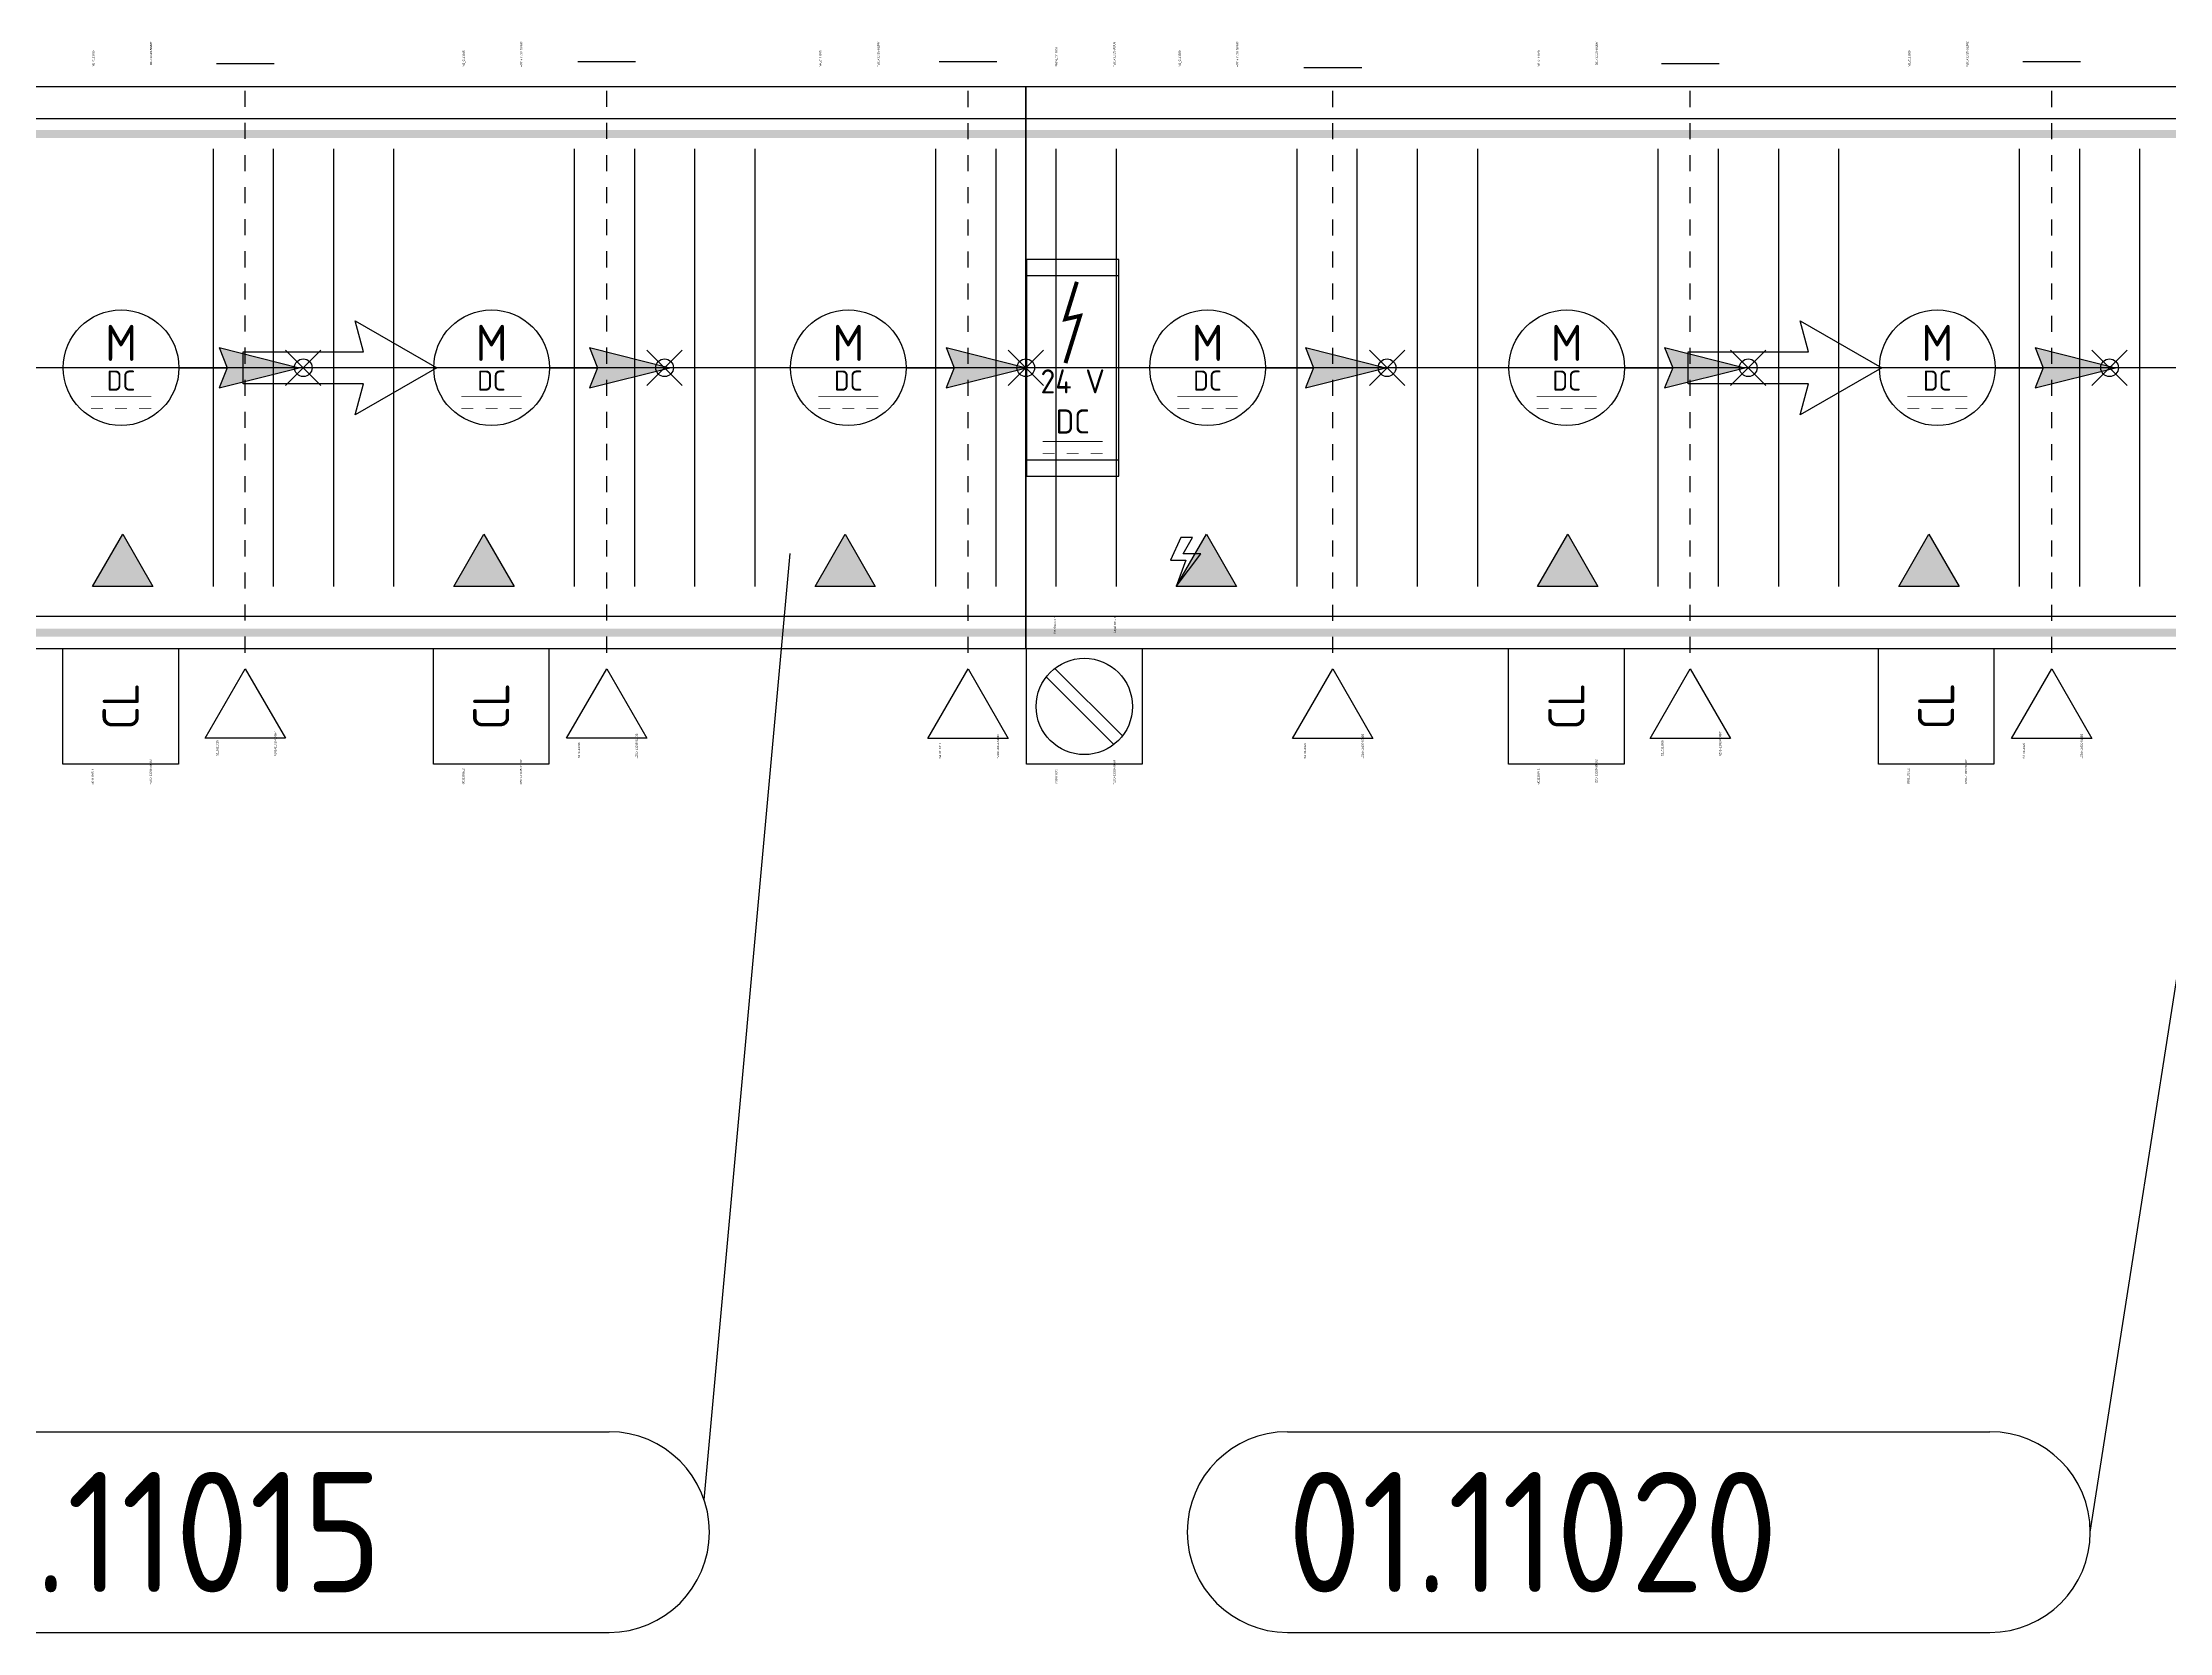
# Model space of a CAD drawing. Header units: millimetres. Extents: x -237058 to -184775, y -34272 to -10386.
# Drawn here: x -211584 to -208934, y -22891 to -20911 of the extents above; entities that cross this region are included whole.
import ezdxf
from ezdxf.enums import TextEntityAlignment as Align

# ---------------------------------------------------------------- set-up
doc = ezdxf.new("R2018")
doc.units = ezdxf.units.MM
doc.header["$PDMODE"] = 35
doc.header["$PDSIZE"] = 22
for name, color, linetype in [('0_SA-Comp_230V', 7, 'Continuous'), ('0_SA-Comp_ICE', 4, 'Continuous'), ('0_SA-Comp_Profinet', 7, 'Continuous'), ('0_TOC+0600_conv_ICE', 7, 'Continuous'), ('conv_accumulation', 3, 'Continuous'), ('conv_beltside', 74, 'Continuous'), ('conv_centerline', 140, 'Continuous'), ('conv_direction', 30, 'Continuous'), ('conv_e-side', 12, 'Continuous'), ('conv_nodes', 7, 'Continuous'), ('conv_POSNR', 3, 'Continuous'), ('conv_speeds', 7, 'Continuous'), ('conv_type', 7, 'Continuous')]:
    doc.layers.add(name, color=color, linetype=linetype)
doc.layers.add('conv_textures', color=7, linetype='Continuous', true_color=0x5a6e7e)
doc.styles.add('ICE_25', font='calibri.ttf', dxfattribs={"height": 25})
doc.styles.get("Standard").update_dxf_attribs({"font": 'isocp.shx'})

# ---------------------------------------------------------------- blocks, each defined once
blk = doc.blocks.new('ICE_sub-block_balloon_S')
at = {"layer": 'conv_POSNR'}
for p, q in [((-437.5, 125), (437.5, 125)), ((-437.5, -125), (437.5, -125))]:
    blk.add_line(p, q, dxfattribs=at)
for centre, start, end in [((-437.5, 0), 90, 270), ((437.5, 0), 270, 90)]:
    blk.add_arc(centre, 125, start, end, dxfattribs=at)
blk = doc.blocks.new('ICE_sub-block_direction')
at = {"layer": 'conv_direction'}
for p, q in [((75, 20), (64.6, 58.6)), ((64.6, 58.6), (166.2, 0)), ((-75, -20), (-75, 20)), ((-75, 20), (75, 20)), ((166.2, 0), (64.6, -58.6)), ((75, -20), (-75, -20)), ((64.6, -58.6), (75, -20))]:
    blk.add_line(p, q, dxfattribs=at)
blk = doc.blocks.new('ICE_sub-block_accumulation')
at = {"layer": 'conv_accumulation'}
h = blk.add_hatch(color=256, dxfattribs=at)
h.dxf.hatch_style = 1
h.paths.add_polyline_path([(0, 65), (-37.5, 0), (37.5, 0)])
for p, q in [((-37.5, 0), (0, 65)), ((0, 65), (37.5, 0)), ((37.5, 0), (-37.5, 0))]:
    blk.add_line(p, q, dxfattribs=at)
blk = doc.blocks.new('power_supply_sign')
blk.add_lwpolyline([(0, 0), (30.5, 40.8), (8.7, 40.8), (20.3, 60.9), (5.8, 60.9), (-7.4, 32.6), (11.9, 32.6)], close=True)
blk = doc.blocks.new('*U264')
for p, q in [((0, 350), (0, 310)), ((1800, 350), (0, 350)), ((1800, 310), (1800, 350)), ((0, 310), (0, -310)), ((1800, 310), (0, 310)), ((1800, -310), (1800, 310)), ((0, -310), (0, -350)), ((1800, -310), (0, -310)), ((1800, -350), (1800, -310)), ((0, -350), (1800, -350))]:
    blk.add_line(p, q)
at = {"layer": 'conv_beltside', "const_width": 10}
blk.add_lwpolyline([(0, 291.2), (1800, 291.2)], dxfattribs=at)
at = {"layer": 'conv_centerline'}
blk.add_line((1800, 0), (0, 0), dxfattribs=at)
at = {"layer": 'conv_e-side', "const_width": 10}
blk.add_lwpolyline([(0, -330), (1800, -330)], dxfattribs=at)
at = {"layer": 'conv_nodes'}
for p in [(450, 0), (900, 0), (1350, 0), (1800, 0), (0, 0)]:
    blk.add_point(p, dxfattribs=at)
at = {"layer": 'conv_POSNR'}
blk.add_line((1399.3, -1410.6), (1506.3, -231.5), dxfattribs=at)
at = {"layer": 'conv_textures'}
for p, q in [((37.5, 272.5), (37.5, -272.5)), ((112.5, 272.5), (112.5, -272.5)), ((337.5, 272.5), (337.5, -272.5)), ((412.5, 272.5), (412.5, -272.5)), ((487.5, 272.5), (487.5, -272.5)), ((562.5, 272.5), (562.5, -272.5)), ((787.5, 272.5), (787.5, -272.5)), ((862.5, 272.5), (862.5, -272.5)), ((937.5, 272.5), (937.5, -272.5)), ((1012.5, 272.5), (1012.5, -272.5)), ((1237.5, 272.5), (1237.5, -272.5)), ((1312.5, 272.5), (1312.5, -272.5)), ((1387.5, 272.5), (1387.5, -272.5)), ((1462.5, 272.5), (1462.5, -272.5)), ((1687.5, 272.5), (1687.5, -272.5)), ((1762.5, 272.5), (1762.5, -272.5))]:
    blk.add_line(p, q, dxfattribs=at)
for name, p in [('power_supply_sign', (187.5, -272.5)), ('ICE_sub-block_balloon_S', (843.4, -1450.6))]:
    blk.add_blockref(name, p)
at = {"layer": 'conv_accumulation'}
for p in [(225, -272.5), (675, -272.5), (1125, -272.5), (1575, -272.5)]:
    blk.add_blockref('ICE_sub-block_accumulation', p, dxfattribs=at)
at = {"layer": 'conv_direction'}
blk.add_blockref('ICE_sub-block_direction', (900, 0), dxfattribs=at)
blk.add_blockref('ICE_sub-block_direction', (900, 0), dxfattribs=at)
at = {"layer": 'conv_POSNR', "flags": 8}
blk.add_attdef('position_number', (405.9, -1525.6), '', height=150, dxfattribs=at)
at = {"layer": 'conv_speeds', "lineweight": 30, "flags": 2}
for tag, p in [('v', (37.5, -310)), ('a', (112.5, -310))]:
    blk.add_attdef(tag, text='', height=25, rotation=270, dxfattribs=at).set_placement(p, align=Align.MIDDLE_RIGHT)
at = {"layer": 'conv_type', "style": 'ICE_25', "flags": 10}
blk.add_attdef('identifier', (15, -342.5), '', height=25, dxfattribs=at)
blk = doc.blocks.new('*U263')
for p, q in [((0, 350), (0, 310)), ((1800, 350), (0, 350)), ((1800, 310), (1800, 350)), ((0, 310), (0, -310)), ((1800, 310), (0, 310)), ((1800, -310), (1800, 310)), ((0, -310), (0, -350)), ((1800, -310), (0, -310)), ((1800, -350), (1800, -310)), ((0, -350), (1800, -350))]:
    blk.add_line(p, q)
at = {"layer": 'conv_beltside', "const_width": 10}
blk.add_lwpolyline([(0, 291.2), (1800, 291.2)], dxfattribs=at)
at = {"layer": 'conv_centerline'}
blk.add_line((1800, 0), (0, 0), dxfattribs=at)
at = {"layer": 'conv_e-side', "const_width": 10}
blk.add_lwpolyline([(0, -330), (1800, -330)], dxfattribs=at)
at = {"layer": 'conv_nodes'}
for p in [(450, 0), (900, 0), (1350, 0), (1800, 0), (0, 0)]:
    blk.add_point(p, dxfattribs=at)
at = {"layer": 'conv_POSNR'}
blk.add_line((1326, -1450.6), (1515.5, -237.5), dxfattribs=at)
at = {"layer": 'conv_textures'}
for p, q in [((37.5, 272.5), (37.5, -272.5)), ((112.5, 272.5), (112.5, -272.5)), ((337.5, 272.5), (337.5, -272.5)), ((412.5, 272.5), (412.5, -272.5)), ((487.5, 272.5), (487.5, -272.5)), ((562.5, 272.5), (562.5, -272.5)), ((787.5, 272.5), (787.5, -272.5)), ((862.5, 272.5), (862.5, -272.5)), ((937.5, 272.5), (937.5, -272.5)), ((1012.5, 272.5), (1012.5, -272.5)), ((1237.5, 272.5), (1237.5, -272.5)), ((1312.5, 272.5), (1312.5, -272.5)), ((1387.5, 272.5), (1387.5, -272.5)), ((1462.5, 272.5), (1462.5, -272.5)), ((1687.5, 272.5), (1687.5, -272.5)), ((1762.5, 272.5), (1762.5, -272.5))]:
    blk.add_line(p, q, dxfattribs=at)
for name, p in [('power_supply_sign', (187.5, -272.5)), ('ICE_sub-block_balloon_S', (763.5, -1450.6))]:
    blk.add_blockref(name, p)
at = {"layer": 'conv_accumulation'}
for p in [(225, -272.5), (675, -272.5), (1125, -272.5), (1575, -272.5)]:
    blk.add_blockref('ICE_sub-block_accumulation', p, dxfattribs=at)
at = {"layer": 'conv_direction'}
blk.add_blockref('ICE_sub-block_direction', (900, 0), dxfattribs=at)
blk.add_blockref('ICE_sub-block_direction', (900, 0), dxfattribs=at)
at = {"layer": 'conv_POSNR', "flags": 8}
blk.add_attdef('position_number', (326, -1525.6), '', height=150, dxfattribs=at)
at = {"layer": 'conv_speeds', "lineweight": 30, "flags": 2}
for tag, p in [('v', (37.5, -310)), ('a', (112.5, -310))]:
    blk.add_attdef(tag, text='', height=25, rotation=270, dxfattribs=at).set_placement(p, align=Align.MIDDLE_RIGHT)
at = {"layer": 'conv_type', "style": 'ICE_25', "flags": 10}
blk.add_attdef('identifier', (15, -342.5), '', height=25, dxfattribs=at)
blk = doc.blocks.new('*U75')
at = {"ltscale": 0.5}
blk.add_lwpolyline([(-72, 72), (72, 72), (72, -72), (-72, -72)], close=True, dxfattribs=at)
at = {"insert": (0, 0), "char_height": 45, "width": 90.621, "attachment_point": 5, "rotation": 90}
blk.add_mtext('\\pxqc;CL', dxfattribs=at)
at = {"lineweight": 30, "flags": 14}
for tag, p in [('FUNC_REF', (-36, -97)), ('EPLAN_REF', (36, -97))]:
    blk.add_attdef(tag, text='', height=50, rotation=90, dxfattribs=at).set_placement(p, align=Align.MIDDLE_RIGHT)
blk = doc.blocks.new('*U94')
at = {"ltscale": 0.5}
for p, q in [((-36, 754.2), (36, 754.2)), ((-50, -86.6), (0, 0)), ((0, 0), (50, -86.6)), ((50, -86.6), (-50, -86.6))]:
    blk.add_line(p, q, dxfattribs=at)
for p, q in [((0, 700), (0, 720)), ((0, 660), (0, 680)), ((0, 620), (0, 640)), ((0, 580), (0, 600)), ((0, 540), (0, 560)), ((0, 500), (0, 520)), ((0, 460), (0, 480)), ((0, 420), (0, 440)), ((0, 380), (0, 400)), ((0, 340), (0, 360)), ((0, 300), (0, 320)), ((0, 260), (0, 280)), ((0, 220), (0, 240)), ((0, 180), (0, 200)), ((0, 140), (0, 160)), ((0, 100), (0, 120)), ((0, 60), (0, 80)), ((0, 20), (0, 40))]:
    blk.add_line(p, q)
at = {"lineweight": 30, "flags": 42}
for tag, p in [('FUNC_REF', (-36, -108.8)), ('EPLAN_REF', (36, -108.8))]:
    blk.add_attdef(tag, text='', height=50, rotation=90, dxfattribs=at).set_placement(p, align=Align.MIDDLE_RIGHT)
blk = doc.blocks.new('*U93')
at = {"ltscale": 0.5}
for p, q in [((-36, 756.7), (36, 756.7)), ((-50, -86.6), (0, 0)), ((0, 0), (50, -86.6)), ((50, -86.6), (-50, -86.6))]:
    blk.add_line(p, q, dxfattribs=at)
for p, q in [((0, 700), (0, 720)), ((0, 660), (0, 680)), ((0, 620), (0, 640)), ((0, 580), (0, 600)), ((0, 540), (0, 560)), ((0, 500), (0, 520)), ((0, 460), (0, 480)), ((0, 420), (0, 440)), ((0, 380), (0, 400)), ((0, 340), (0, 360)), ((0, 300), (0, 320)), ((0, 260), (0, 280)), ((0, 220), (0, 240)), ((0, 180), (0, 200)), ((0, 140), (0, 160)), ((0, 100), (0, 120)), ((0, 60), (0, 80)), ((0, 20), (0, 40))]:
    blk.add_line(p, q)
at = {"lineweight": 30, "flags": 42}
for tag, p in [('EPLAN_REF', (36, -111.6)), ('FUNC_REF', (-36, -111.6))]:
    blk.add_attdef(tag, text='', height=50, rotation=90, dxfattribs=at).set_placement(p, align=Align.MIDDLE_RIGHT)
blk = doc.blocks.new('*U88')
at = {"ltscale": 0.5}
h = blk.add_hatch(color=256, dxfattribs=at)
h.dxf.hatch_style = 1
h.paths.add_polyline_path([(132, 0), (122, -25), (222, 0), (122, 25)])
blk.add_line((72, 0), (132, 0))
for p, q in [((122, 25), (132, 0)), ((122, 25), (222, 0)), ((132, 0), (122, -25)), ((122, -25), (222, 0))]:
    blk.add_line(p, q, dxfattribs=at)
at = {"ltscale": 0.5, "const_width": 1}
for points in [[(-37.5, -36), (37.5, -36)], [(-37.5, -51), (-22.5, -51)], [(-7.5, -51), (7.5, -51)], [(22.5, -51), (37.5, -51)]]:
    blk.add_lwpolyline(points, dxfattribs=at)
blk.add_circle((0, 0), 72)
at = {"ltscale": 0.5, "attachment_point": 5}
for s, insert, char_height in [('\\pxqc;M', (0, 31), 45), ('\\pxqc;DC', (0, -16), 25)]:
    blk.add_mtext_dynamic_manual_height_columns(s, width=43.774, gutter_width=6.25, heights=[0], dxfattribs=dict(at, insert=insert, char_height=char_height))
at = {"lineweight": 30, "flags": 52}
for tag, p in [('FUNC_REF', (-36, 375)), ('EPLAN_REF', (36, 375))]:
    blk.add_attdef(tag, text='', height=50, rotation=90, dxfattribs=at).set_placement(p, align=Align.MIDDLE_LEFT)
blk = doc.blocks.new('*U89')
at = {"ltscale": 0.5}
h = blk.add_hatch(color=256, dxfattribs=at)
h.dxf.hatch_style = 1
h.paths.add_polyline_path([(132, 0), (122, -25), (222, 0), (122, 25)])
blk.add_line((72, 0), (132, 0))
for p, q in [((122, 25), (132, 0)), ((122, 25), (222, 0)), ((132, 0), (122, -25)), ((122, -25), (222, 0))]:
    blk.add_line(p, q, dxfattribs=at)
at = {"ltscale": 0.5, "const_width": 1}
for points in [[(-37.5, -36), (37.5, -36)], [(-37.5, -51), (-22.5, -51)], [(-7.5, -51), (7.5, -51)], [(22.5, -51), (37.5, -51)]]:
    blk.add_lwpolyline(points, dxfattribs=at)
blk.add_circle((0, 0), 72)
at = {"ltscale": 0.5, "attachment_point": 5}
for s, insert, char_height in [('\\pxqc;M', (0, 31), 45), ('\\pxqc;DC', (0, -16), 25)]:
    blk.add_mtext_dynamic_manual_height_columns(s, width=43.774, gutter_width=6.25, heights=[0], dxfattribs=dict(at, insert=insert, char_height=char_height))
at = {"lineweight": 30, "flags": 52}
for tag, p in [('FUNC_REF', (-36, 375)), ('EPLAN_REF', (36, 375))]:
    blk.add_attdef(tag, text='', height=50, rotation=90, dxfattribs=at).set_placement(p, align=Align.MIDDLE_LEFT)
blk = doc.blocks.new('*U90')
at = {"ltscale": 0.5}
h = blk.add_hatch(color=256, dxfattribs=at)
h.dxf.hatch_style = 1
h.paths.add_polyline_path([(132, 0), (122, -25), (222, 0), (122, 25)])
blk.add_line((72, 0), (132, 0))
for p, q in [((122, 25), (132, 0)), ((122, 25), (222, 0)), ((132, 0), (122, -25)), ((122, -25), (222, 0))]:
    blk.add_line(p, q, dxfattribs=at)
at = {"ltscale": 0.5, "const_width": 1}
for points in [[(-37.5, -36), (37.5, -36)], [(-37.5, -51), (-22.5, -51)], [(-7.5, -51), (7.5, -51)], [(22.5, -51), (37.5, -51)]]:
    blk.add_lwpolyline(points, dxfattribs=at)
blk.add_circle((0, 0), 72)
at = {"ltscale": 0.5, "attachment_point": 5}
for s, insert, char_height in [('\\pxqc;M', (0, 31), 45), ('\\pxqc;DC', (0, -16), 25)]:
    blk.add_mtext_dynamic_manual_height_columns(s, width=43.774, gutter_width=6.25, heights=[0], dxfattribs=dict(at, insert=insert, char_height=char_height))
at = {"lineweight": 30, "flags": 52}
for tag, p in [('FUNC_REF', (-36, 375)), ('EPLAN_REF', (36, 375))]:
    blk.add_attdef(tag, text='', height=50, rotation=90, dxfattribs=at).set_placement(p, align=Align.MIDDLE_LEFT)
blk = doc.blocks.new('*U92')
at = {"color": 30, "true_color": 0xf8991e}
for points in [[(-57.5, -135), (57.5, -135), (57.5, 135), (-57.5, 135)], [(-57.5, 115), (57.5, 115), (57.5, 135), (-57.5, 135)], [(-57.5, -135), (57.5, -135), (57.5, -115), (-57.5, -115)]]:
    blk.add_lwpolyline(points, close=True, dxfattribs=at)
at = {"color": 3, "const_width": 5}
blk.add_lwpolyline([(5.2, 107), (-9.2, 60.4), (9.2, 64.6), (-9, 5.8)], dxfattribs=at)
at = {"ltscale": 0.5, "const_width": 1}
for points in [[(-37.5, -92), (37.5, -92)], [(-37.5, -107), (-22.5, -107)], [(-7.5, -107), (7.5, -107)], [(22.5, -107), (37.5, -107)]]:
    blk.add_lwpolyline(points, dxfattribs=at)
at = {"ltscale": 0.5, "insert": (0, -42), "char_height": 30, "attachment_point": 5}
blk.add_mtext_dynamic_manual_height_columns('\\pxqc;24 V\\PDC', width=115, gutter_width=6.25, heights=[0], dxfattribs=at)
at = {"lineweight": 30}
for tag, p in [('FUNC_REF', (-21.5, 375)), ('EPLAN_REF', (50.5, 375))]:
    blk.add_attdef(tag, text='', height=50, rotation=90, dxfattribs=at).set_placement(p, align=Align.MIDDLE_LEFT)
blk = doc.blocks.new('*U91')
at = {"ltscale": 0.5}
h = blk.add_hatch(color=256, dxfattribs=at)
h.dxf.hatch_style = 1
h.paths.add_polyline_path([(132, 0), (122, -25), (222, 0), (122, 25)])
blk.add_line((72, 0), (132, 0))
for p, q in [((122, 25), (132, 0)), ((122, 25), (222, 0)), ((132, 0), (122, -25)), ((122, -25), (222, 0))]:
    blk.add_line(p, q, dxfattribs=at)
at = {"ltscale": 0.5, "const_width": 1}
for points in [[(-37.5, -36), (37.5, -36)], [(-37.5, -51), (-22.5, -51)], [(-7.5, -51), (7.5, -51)], [(22.5, -51), (37.5, -51)]]:
    blk.add_lwpolyline(points, dxfattribs=at)
blk.add_circle((0, 0), 72)
at = {"ltscale": 0.5, "attachment_point": 5}
for s, insert, char_height in [('\\pxqc;M', (0, 31), 45), ('\\pxqc;DC', (0, -16), 25)]:
    blk.add_mtext_dynamic_manual_height_columns(s, width=43.774, gutter_width=6.25, heights=[0], dxfattribs=dict(at, insert=insert, char_height=char_height))
at = {"lineweight": 30, "flags": 8}
for tag, p in [('FUNC_REF', (-36, 375)), ('EPLAN_REF', (36, 375))]:
    blk.add_attdef(tag, text='', height=50, rotation=90, dxfattribs=at).set_placement(p, align=Align.MIDDLE_LEFT)
blk = doc.blocks.new('*U46')
for p, q in [((36.8, -47.4), (-47.4, 36.8)), ((47.4, -36.8), (-36.8, 47.4))]:
    blk.add_line(p, q)
at = {"ltscale": 0.5}
blk.add_lwpolyline([(-72, 72), (72, 72), (72, -72), (-72, -72)], close=True, dxfattribs=at)
blk.add_circle((0, 0), 60)
at = {"lineweight": 30, "flags": 14}
for tag, p in [('FUNC_REF', (-36, -97)), ('EPLAN_REF', (36, -97))]:
    blk.add_attdef(tag, text='', height=50, rotation=90, dxfattribs=at).set_placement(p, align=Align.MIDDLE_RIGHT)
blk = doc.blocks.new('*U95')
at = {"ltscale": 0.5}
for p, q in [((-36, 749.2), (36, 749.2)), ((-50, -86.6), (0, 0)), ((0, 0), (50, -86.6)), ((50, -86.6), (-50, -86.6))]:
    blk.add_line(p, q, dxfattribs=at)
for p, q in [((0, 700), (0, 720)), ((0, 660), (0, 680)), ((0, 620), (0, 640)), ((0, 580), (0, 600)), ((0, 540), (0, 560)), ((0, 500), (0, 520)), ((0, 460), (0, 480)), ((0, 420), (0, 440)), ((0, 380), (0, 400)), ((0, 340), (0, 360)), ((0, 300), (0, 320)), ((0, 260), (0, 280)), ((0, 220), (0, 240)), ((0, 180), (0, 200)), ((0, 140), (0, 160)), ((0, 100), (0, 120)), ((0, 60), (0, 80)), ((0, 20), (0, 40))]:
    blk.add_line(p, q)
at = {"lineweight": 30, "flags": 42}
for tag, p in [('EPLAN_REF', (36, -111.6)), ('FUNC_REF', (-36, -111.6))]:
    blk.add_attdef(tag, text='', height=50, rotation=90, dxfattribs=at).set_placement(p, align=Align.MIDDLE_RIGHT)

msp = doc.modelspace()

# ---------------------------------------------------------------- block references
at = {"layer": '0_SA-Comp_230V'}
ref = msp.add_blockref('*U92', (-210300.7, -21315.8), dxfattribs=at)
lines = msp.add_mtext('PM24_0111020', dxfattribs={"layer": '0', "insert": (-210322.2, -20940.8), "char_height": 2.5, "attachment_point": 1, "rotation": 90})
ref.add_attrib('FUNC_REF', '', (-210322.2, -20940.8)).embed_mtext(lines)
lines = msp.add_mtext('=Z01+11020-300U3', dxfattribs={"layer": '0', "insert": (-210250.2, -20940.8), "char_height": 2.5, "attachment_point": 1, "rotation": 90})
ref.add_attrib('EPLAN_REF', '', (-210250.2, -20940.8)).embed_mtext(lines)
ref = msp.add_blockref('*U46', (-210286.2, -21737.8), dxfattribs=at)
lines = msp.add_mtext('MS0111020', dxfattribs={"layer": '0', "insert": (-210322.2, -21834.8), "char_height": 2.5, "attachment_point": 1, "rotation": 90})
ref.add_attrib('FUNC_REF', '', (-210322.2, -21834.8), dxfattribs={"flags": 14}).embed_mtext(lines)
lines = msp.add_mtext('=Z01+11020-300S4', dxfattribs={"layer": '0', "insert": (-210250.2, -21834.8), "char_height": 2.5, "attachment_point": 1, "rotation": 90})
ref.add_attrib('EPLAN_REF', '', (-210250.2, -21834.8), dxfattribs={"flags": 14}).embed_mtext(lines)
at = {"layer": '0_SA-Comp_ICE'}
ref = msp.add_blockref('*U88', (-211486.1, -21315.8), dxfattribs=at)
lines = msp.add_mtext('M2_0111015', dxfattribs={"layer": '0', "insert": (-211522.1, -20940.8), "char_height": 2.5, "attachment_point": 1, "rotation": 90})
ref.add_attrib('FUNC_REF', '', (-211522.1, -20940.8), dxfattribs={"flags": 52}).embed_mtext(lines)
lines = msp.add_mtext('=Z01+11015-502M7', dxfattribs={"layer": '0', "insert": (-211450.1, -20940.8), "char_height": 2.5, "attachment_point": 1, "rotation": 90})
ref.add_attrib('EPLAN_REF', '', (-211450.1, -20940.8), dxfattribs={"flags": 52}).embed_mtext(lines)
ref = msp.add_blockref('*U89', (-211024.6, -21315.8), dxfattribs=at)
lines = msp.add_mtext('M3_0111015', dxfattribs={"layer": '0', "insert": (-211060.6, -20940.8), "char_height": 2.5, "attachment_point": 1, "rotation": 90})
ref.add_attrib('FUNC_REF', '', (-211060.6, -20940.8), dxfattribs={"flags": 52}).embed_mtext(lines)
lines = msp.add_mtext('=Z01+11015-512M2', dxfattribs={"layer": '0', "insert": (-210988.6, -20940.8), "char_height": 2.5, "attachment_point": 1, "rotation": 90})
ref.add_attrib('EPLAN_REF', '', (-210988.6, -20940.8), dxfattribs={"flags": 52}).embed_mtext(lines)
ref = msp.add_blockref('*U90', (-210580.2, -21315.8), dxfattribs=at)
lines = msp.add_mtext('M4_0111015', dxfattribs={"layer": '0', "insert": (-210616.2, -20940.8), "char_height": 2.5, "attachment_point": 1, "rotation": 90})
ref.add_attrib('FUNC_REF', '', (-210616.2, -20940.8), dxfattribs={"flags": 52}).embed_mtext(lines)
lines = msp.add_mtext('=Z01+11015-512M7', dxfattribs={"layer": '0', "insert": (-210544.2, -20940.8), "char_height": 2.5, "attachment_point": 1, "rotation": 90})
ref.add_attrib('EPLAN_REF', '', (-210544.2, -20940.8), dxfattribs={"flags": 52}).embed_mtext(lines)
ref = msp.add_blockref('*U91', (-210132.7, -21315.8), dxfattribs=at)
lines = msp.add_mtext('M1_0111020', dxfattribs={"layer": '0', "insert": (-210168.7, -20940.8), "char_height": 2.5, "attachment_point": 1, "rotation": 90})
ref.add_attrib('FUNC_REF', '', (-210168.7, -20940.8), dxfattribs={"flags": 52}).embed_mtext(lines)
lines = msp.add_mtext('=Z01+11020-502M2', dxfattribs={"layer": '0', "insert": (-210096.7, -20940.8), "char_height": 2.5, "attachment_point": 1, "rotation": 90})
ref.add_attrib('EPLAN_REF', '', (-210096.7, -20940.8), dxfattribs={"flags": 52}).embed_mtext(lines)
ref = msp.add_blockref('*U88', (-209685.3, -21315.8), dxfattribs=at)
lines = msp.add_mtext('M2_0111020', dxfattribs={"layer": '0', "insert": (-209721.3, -20940.8), "char_height": 2.5, "attachment_point": 1, "rotation": 90})
ref.add_attrib('FUNC_REF', '', (-209721.3, -20940.8), dxfattribs={"flags": 52}).embed_mtext(lines)
lines = msp.add_mtext('=Z01+11020-502M7', dxfattribs={"layer": '0', "insert": (-209649.3, -20940.8), "char_height": 2.5, "attachment_point": 1, "rotation": 90})
ref.add_attrib('EPLAN_REF', '', (-209649.3, -20940.8), dxfattribs={"flags": 52}).embed_mtext(lines)
ref = msp.add_blockref('*U89', (-209223.7, -21315.8), dxfattribs=at)
lines = msp.add_mtext('M3_0111020', dxfattribs={"layer": '0', "insert": (-209259.7, -20940.8), "char_height": 2.5, "attachment_point": 1, "rotation": 90})
ref.add_attrib('FUNC_REF', '', (-209259.7, -20940.8), dxfattribs={"flags": 52}).embed_mtext(lines)
lines = msp.add_mtext('=Z01+11020-512M2', dxfattribs={"layer": '0', "insert": (-209187.7, -20940.8), "char_height": 2.5, "attachment_point": 1, "rotation": 90})
ref.add_attrib('EPLAN_REF', '', (-209187.7, -20940.8), dxfattribs={"flags": 52}).embed_mtext(lines)
ref = msp.add_blockref('*U94', (-211331.4, -21690.8), dxfattribs=at)
lines = msp.add_mtext('S2_0111015', dxfattribs={"layer": '0', "insert": (-211367.4, -21799.6), "char_height": 2.5, "attachment_point": 1, "rotation": 90})
ref.add_attrib('FUNC_REF', '', (-211367.4, -21799.6), dxfattribs={"flags": 42}).embed_mtext(lines)
lines = msp.add_mtext('=Z01+11015-503B7', dxfattribs={"layer": '0', "insert": (-211295.4, -21799.6), "char_height": 2.5, "attachment_point": 1, "rotation": 90})
ref.add_attrib('EPLAN_REF', '', (-211295.4, -21799.6), dxfattribs={"flags": 42}).embed_mtext(lines)
ref = msp.add_blockref('*U93', (-210881.1, -21690.8), dxfattribs=at)
lines = msp.add_mtext('S3_0111015', dxfattribs={"layer": '0', "insert": (-210917.1, -21802.4), "char_height": 2.5, "attachment_point": 1, "rotation": 90})
ref.add_attrib('FUNC_REF', '', (-210917.1, -21802.4), dxfattribs={"flags": 42}).embed_mtext(lines)
lines = msp.add_mtext('=Z01+11015-513B2', dxfattribs={"layer": '0', "insert": (-210845.1, -21802.4), "char_height": 2.5, "attachment_point": 1, "rotation": 90})
ref.add_attrib('EPLAN_REF', '', (-210845.1, -21802.4), dxfattribs={"flags": 42}).embed_mtext(lines)
ref = msp.add_blockref('*U93', (-210431.1, -21691), dxfattribs=at)
lines = msp.add_mtext('S4_0111015', dxfattribs={"layer": '0', "insert": (-210467.1, -21802.6), "char_height": 2.5, "attachment_point": 1, "rotation": 90})
ref.add_attrib('FUNC_REF', '', (-210467.1, -21802.6), dxfattribs={"flags": 42}).embed_mtext(lines)
lines = msp.add_mtext('=Z01+11015-513B7', dxfattribs={"layer": '0', "insert": (-210395.1, -21802.6), "char_height": 2.5, "attachment_point": 1, "rotation": 90})
ref.add_attrib('EPLAN_REF', '', (-210395.1, -21802.6), dxfattribs={"flags": 42}).embed_mtext(lines)
ref = msp.add_blockref('*U95', (-209976.7, -21691), dxfattribs=at)
lines = msp.add_mtext('S1_0111020', dxfattribs={"layer": '0', "insert": (-210012.7, -21802.6), "char_height": 2.5, "attachment_point": 1, "rotation": 90})
ref.add_attrib('FUNC_REF', '', (-210012.7, -21802.6), dxfattribs={"flags": 42}).embed_mtext(lines)
lines = msp.add_mtext('=Z01+11020-503B2', dxfattribs={"layer": '0', "insert": (-209940.7, -21802.6), "char_height": 2.5, "attachment_point": 1, "rotation": 90})
ref.add_attrib('EPLAN_REF', '', (-209940.7, -21802.6), dxfattribs={"flags": 42}).embed_mtext(lines)
ref = msp.add_blockref('*U94', (-209531.4, -21691), dxfattribs=at)
lines = msp.add_mtext('S2_0111020', dxfattribs={"layer": '0', "insert": (-209567.4, -21799.8), "char_height": 2.5, "attachment_point": 1, "rotation": 90})
ref.add_attrib('FUNC_REF', '', (-209567.4, -21799.8), dxfattribs={"flags": 42}).embed_mtext(lines)
lines = msp.add_mtext('=Z01+11020-503B7', dxfattribs={"layer": '0', "insert": (-209495.4, -21799.8), "char_height": 2.5, "attachment_point": 1, "rotation": 90})
ref.add_attrib('EPLAN_REF', '', (-209495.4, -21799.8), dxfattribs={"flags": 42}).embed_mtext(lines)
ref = msp.add_blockref('*U93', (-209081.1, -21691), dxfattribs=at)
lines = msp.add_mtext('S3_0111020', dxfattribs={"layer": '0', "insert": (-209117.1, -21802.6), "char_height": 2.5, "attachment_point": 1, "rotation": 90})
ref.add_attrib('FUNC_REF', '', (-209117.1, -21802.6), dxfattribs={"flags": 42}).embed_mtext(lines)
lines = msp.add_mtext('=Z01+11020-513B2', dxfattribs={"layer": '0', "insert": (-209045.1, -21802.6), "char_height": 2.5, "attachment_point": 1, "rotation": 90})
ref.add_attrib('EPLAN_REF', '', (-209045.1, -21802.6), dxfattribs={"flags": 42}).embed_mtext(lines)
at = {"layer": '0_SA-Comp_Profinet'}
ref = msp.add_blockref('*U75', (-211486.6, -21737.8), dxfattribs=at)
lines = msp.add_mtext('cl0111015_1', dxfattribs={"layer": '0', "insert": (-211522.6, -21834.8), "char_height": 2.5, "attachment_point": 1, "rotation": 90})
ref.add_attrib('FUNC_REF', '', (-211522.6, -21834.8), dxfattribs={"flags": 14}).embed_mtext(lines)
lines = msp.add_mtext('=Z01+11015-501U2', dxfattribs={"layer": '0', "insert": (-211450.6, -21834.8), "char_height": 2.5, "attachment_point": 1, "rotation": 90})
ref.add_attrib('EPLAN_REF', '', (-211450.6, -21834.8), dxfattribs={"flags": 14}).embed_mtext(lines)
ref = msp.add_blockref('*U75', (-211025.1, -21737.8), dxfattribs=at)
lines = msp.add_mtext('cl0111015_2', dxfattribs={"layer": '0', "insert": (-211061.1, -21834.8), "char_height": 2.5, "attachment_point": 1, "rotation": 90})
ref.add_attrib('FUNC_REF', '', (-211061.1, -21834.8), dxfattribs={"flags": 14}).embed_mtext(lines)
lines = msp.add_mtext('=Z01+11015-511U2', dxfattribs={"layer": '0', "insert": (-210989.1, -21834.8), "char_height": 2.5, "attachment_point": 1, "rotation": 90})
ref.add_attrib('EPLAN_REF', '', (-210989.1, -21834.8), dxfattribs={"flags": 14}).embed_mtext(lines)
ref = msp.add_blockref('*U75', (-209685.7, -21737.8), dxfattribs=at)
lines = msp.add_mtext('cl0111020_1', dxfattribs={"layer": '0', "insert": (-209721.7, -21834.8), "char_height": 2.5, "attachment_point": 1, "rotation": 90})
ref.add_attrib('FUNC_REF', '', (-209721.7, -21834.8), dxfattribs={"flags": 14}).embed_mtext(lines)
lines = msp.add_mtext('=Z01+11020-501U2', dxfattribs={"layer": '0', "insert": (-209649.7, -21834.8), "char_height": 2.5, "attachment_point": 1, "rotation": 90})
ref.add_attrib('EPLAN_REF', '', (-209649.7, -21834.8), dxfattribs={"flags": 14}).embed_mtext(lines)
ref = msp.add_blockref('*U75', (-209225.1, -21737.6), dxfattribs=at)
lines = msp.add_mtext('cl0111020_2', dxfattribs={"layer": '0', "insert": (-209261.1, -21834.6), "char_height": 2.5, "attachment_point": 1, "rotation": 90})
ref.add_attrib('FUNC_REF', '', (-209261.1, -21834.6), dxfattribs={"flags": 14}).embed_mtext(lines)
lines = msp.add_mtext('=Z01+11020-511U2', dxfattribs={"layer": '0', "insert": (-209189.1, -21834.6), "char_height": 2.5, "attachment_point": 1, "rotation": 90})
ref.add_attrib('EPLAN_REF', '', (-209189.1, -21834.6), dxfattribs={"flags": 14}).embed_mtext(lines)
at = {"layer": '0_TOC+0600_conv_ICE'}
ref = msp.add_blockref('*U264', (-212159.1, -21315.8), dxfattribs=at)
ref.add_attrib('position_number', '01.11015', (-211753.2, -22841.4), dxfattribs={"layer": 'conv_POSNR', "height": 150})
lines = msp.add_mtext('v = 0.50 (m/s)', dxfattribs={"layer": 'conv_speeds', "insert": (-212121.6, -21625.8), "char_height": 2.5, "attachment_point": 1, "rotation": 270})
ref.add_attrib('v', '', (-212121.6, -21625.8), dxfattribs={"flags": 2}).embed_mtext(lines)
lines = msp.add_mtext('a = 1.0 (m/s²)', dxfattribs={"layer": 'conv_speeds', "insert": (-212046.6, -21625.8), "char_height": 2.5, "attachment_point": 1, "rotation": 270})
ref.add_attrib('a', '', (-212046.6, -21625.8), dxfattribs={"flags": 2}).embed_mtext(lines)
ref = msp.add_blockref('*U263', (-210359.1, -21315.8), dxfattribs=at)
ref.add_attrib('position_number', '01.11020', (-210033.1, -22841.4), dxfattribs={"layer": 'conv_POSNR', "height": 150})
lines = msp.add_mtext('v = 0.50 (m/s)', dxfattribs={"layer": 'conv_speeds', "insert": (-210321.6, -21625.8), "char_height": 2.5, "attachment_point": 1, "rotation": 270})
ref.add_attrib('v', '', (-210321.6, -21625.8), dxfattribs={"flags": 2}).embed_mtext(lines)
lines = msp.add_mtext('a = 1.0 (m/s²)', dxfattribs={"layer": 'conv_speeds', "insert": (-210246.6, -21625.8), "char_height": 2.5, "attachment_point": 1, "rotation": 270})
ref.add_attrib('a', '', (-210246.6, -21625.8), dxfattribs={"flags": 2}).embed_mtext(lines)

doc.saveas('drawing.dxf')
